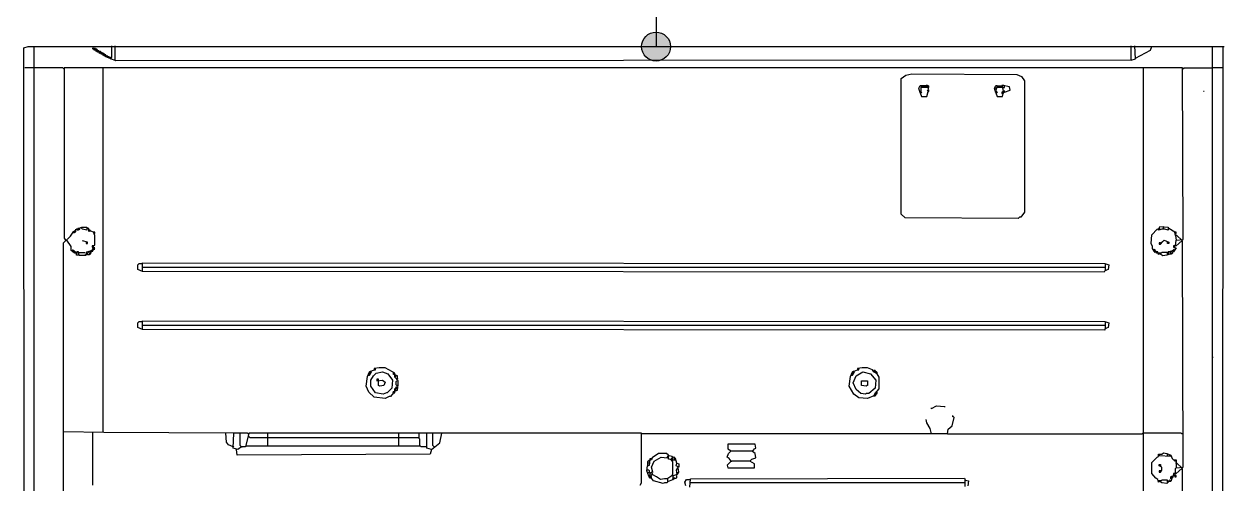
# Model space of a CAD drawing. Extents: x 3792242 to 5145247, y -1546315 to -1031918.
# Drawn here: x 4279211 to 4280454, y -1514759 to -1514283 of the extents above; entities that cross this region are included whole.
import ezdxf

# ---------------------------------------------------------------- set-up
doc = ezdxf.new("R2010")
doc.units = 0
doc.header["$MEASUREMENT"] = 0
doc.layers.add('TENKÁ', color=7, linetype='CONTINUOUS')
doc.layers.add('ZZ-chladenie', color=133, linetype='CONTINUOUS')

msp = doc.modelspace()

# ---------------------------------------------------------------- hatches: boundary and pattern name
at = {"layer": 'TENKÁ', "ltscale": 0.25}
h = msp.add_hatch(color=256, dxfattribs=at)
h.dxf.hatch_style = 1
h.paths.add_polyline_path([(4279880.833, -1514306.302, -1), (4279850.833, -1514306.302, -1)])
h = msp.add_hatch(color=256, dxfattribs=at)
h.dxf.hatch_style = 1
h.paths.add_polyline_path([(4279880.833, -1514306.302, -1), (4279850.833, -1514306.302, -1)])
h = msp.add_hatch(color=256, dxfattribs=at)
h.dxf.hatch_style = 1
h.paths.add_polyline_path([(4279850.833, -1514306.302, 1), (4279880.833, -1514306.302, 1)])

# ---------------------------------------------------------------- linework, layer by layer
msp.add_line((4279865.833, -1514042.243), (4279865.833, -1514306.302), dxfattribs=at)
msp.add_circle((4279865.833, -1514306.302), 15, dxfattribs=at)
msp.add_circle((4279865.833, -1514306.302), 15, dxfattribs=at)
msp.add_circle((4279865.833, -1514306.302), 15, dxfattribs=at)
at = {"layer": 'ZZ-chladenie', "color": 9}
for p, q in [((4279210.968, -1514307.714), (4279215.204, -1514306.302)), ((4279210.968, -1514328.19), (4279210.968, -1514307.714)), ((4279215.204, -1514306.302), (4279284.398, -1514306.302)), ((4279221.559, -1515613.77), (4279221.559, -1514306.302)), ((4279282.28, -1514309.126), (4279282.28, -1514307.714)), ((4279282.28, -1514307.714), (4279283.692, -1514308.421)), ((4279283.692, -1514308.421), (4279282.28, -1514309.126)), ((4279283.692, -1514309.833), (4279283.692, -1514308.421)), ((4279285.104, -1514308.421), (4279283.692, -1514308.421)), ((4279285.104, -1514309.833), (4279283.692, -1514309.833)), ((4279284.398, -1514306.302), (4280447.268, -1514306.302)), ((4279285.81, -1514311.245), (4279285.104, -1514308.421)), ((4279285.81, -1514310.539), (4279285.104, -1514309.833)), ((4279286.516, -1514309.126), (4279285.81, -1514309.126)), ((4279285.81, -1514309.126), (4279286.516, -1514309.833)), ((4279286.516, -1514309.833), (4279285.81, -1514310.539)), ((4279287.222, -1514310.539), (4279285.81, -1514311.245)), ((4279287.222, -1514309.833), (4279286.516, -1514309.126)), ((4279287.222, -1514310.539), (4279287.222, -1514309.833)), ((4279287.222, -1514311.951), (4279287.222, -1514310.539)), ((4279288.634, -1514310.539), (4279287.222, -1514310.539)), ((4279288.634, -1514311.951), (4279287.222, -1514311.951)), ((4279289.34, -1514313.363), (4279288.634, -1514310.539)), ((4279289.34, -1514312.657), (4279288.634, -1514311.951)), ((4279290.046, -1514311.245), (4279289.34, -1514311.245)), ((4279289.34, -1514311.245), (4279290.046, -1514311.951)), ((4279290.046, -1514311.951), (4279289.34, -1514312.657)), ((4279290.752, -1514312.657), (4279289.34, -1514313.363)), ((4279290.752, -1514311.951), (4279290.046, -1514311.245)), ((4279290.752, -1514312.657), (4279290.752, -1514311.951)), ((4279290.752, -1514314.069), (4279290.752, -1514312.657)), ((4279292.165, -1514312.657), (4279290.752, -1514312.657)), ((4279292.87, -1514315.481), (4279292.165, -1514312.657)), ((4279293.577, -1514313.363), (4279292.87, -1514313.363)), ((4279292.87, -1514313.363), (4279293.577, -1514314.069)), ((4279294.283, -1514314.069), (4279293.577, -1514313.363)), ((4279302.049, -1514317.6), (4279302.049, -1514305.597)), ((4279305.58, -1514320.424), (4279305.58, -1514305.597)), ((4280358.305, -1514320.424), (4280358.305, -1514305.597)), ((4280362.541, -1514319.012), (4280361.836, -1514305.597)), ((4280362.541, -1514318.305), (4280378.075, -1514309.833)), ((4280378.075, -1514309.833), (4280379.487, -1514306.302)), ((4280442.326, -1515613.77), (4280442.326, -1514306.302)), ((4280447.268, -1514306.302), (4280454.329, -1514306.302)), ((4280453.622, -1514307.009), (4280453.622, -1514306.302)), ((4280453.622, -1514326.778), (4280453.622, -1514307.009)), ((4279292.165, -1514314.069), (4279290.752, -1514314.069)), ((4279292.87, -1514314.775), (4279292.165, -1514314.069)), ((4279293.577, -1514314.069), (4279292.87, -1514314.775)), ((4279294.283, -1514314.775), (4279292.87, -1514315.481)), ((4279294.283, -1514314.775), (4279294.283, -1514314.069)), ((4279294.283, -1514316.187), (4279294.283, -1514314.775)), ((4279295.695, -1514314.775), (4279294.283, -1514314.775)), ((4279295.695, -1514316.187), (4279294.283, -1514316.187)), ((4279295.695, -1514316.893), (4279295.695, -1514314.775)), ((4279297.107, -1514316.187), (4279295.695, -1514315.481)), ((4279296.401, -1514316.893), (4279295.695, -1514316.187)), ((4279306.285, -1514321.13), (4279295.695, -1514316.893)), ((4279297.107, -1514316.187), (4279296.401, -1514316.893)), ((4279297.813, -1514316.187), (4279297.107, -1514316.187)), ((4279300.637, -1514317.6), (4279297.107, -1514316.187)), ((4279297.813, -1514316.893), (4279297.813, -1514316.187)), ((4279297.813, -1514316.893), (4279297.813, -1514317.6)), ((4279299.225, -1514317.6), (4279299.225, -1514316.893)), ((4279299.225, -1514317.6), (4279299.225, -1514318.305)), ((4279300.637, -1514317.6), (4279302.049, -1514317.6)), ((4279300.637, -1514319.012), (4279300.637, -1514317.6)), ((4279300.637, -1514319.012), (4279301.343, -1514319.012)), ((4280358.305, -1514320.424), (4279306.285, -1514321.13)), ((4280358.305, -1514320.424), (4280362.541, -1514319.012)), ((4279211.514, -1515613.77), (4279210.968, -1514328.19)), ((4279221.559, -1514328.19), (4279211.674, -1514328.19)), ((4279251.213, -1514328.19), (4279221.559, -1514328.19)), ((4279251.919, -1514328.896), (4279251.213, -1514328.19)), ((4279251.919, -1514328.896), (4279252.626, -1514328.896)), ((4280371.014, -1514328.19), (4279252.626, -1514328.19)), ((4279252.626, -1514328.19), (4279252.626, -1514504.703)), ((4279292.87, -1514705.222), (4279292.87, -1514328.19)), ((4280119.659, -1514339.487), (4280124.602, -1514335.957)), ((4280124.602, -1514335.957), (4280130.956, -1514334.545)), ((4280130.956, -1514334.545), (4280239.688, -1514335.251)), ((4280239.688, -1514335.251), (4280244.631, -1514337.369)), ((4280244.631, -1514337.369), (4280247.455, -1514341.605)), ((4280411.259, -1514328.19), (4280371.014, -1514328.19)), ((4280371.014, -1515613.77), (4280371.014, -1514328.19)), ((4280411.966, -1514506.116), (4280411.259, -1514328.19)), ((4280411.966, -1514328.896), (4280412.671, -1514328.19)), ((4280411.966, -1514328.896), (4280412.671, -1514328.896)), ((4280412.671, -1514328.896), (4280413.378, -1514328.19)), ((4280413.378, -1514328.19), (4280442.326, -1514328.19)), ((4280452.917, -1514328.19), (4280442.326, -1514328.19)), ((4280452.532, -1515613.77), (4280453.622, -1514326.778)), ((4280452.917, -1514328.19), (4280453.622, -1514327.484)), ((4280119.659, -1514479.992), (4280119.659, -1514339.487)), ((4280138.016, -1514349.372), (4280139.428, -1514346.548)), ((4280139.428, -1514354.314), (4280138.016, -1514349.372)), ((4280139.428, -1514346.548), (4280147.195, -1514346.548)), ((4280147.195, -1514347.96), (4280140.135, -1514347.96)), ((4280140.135, -1514347.96), (4280140.135, -1514352.902)), ((4280147.902, -1514348.665), (4280140.135, -1514348.665)), ((4280147.195, -1514346.548), (4280145.783, -1514346.548)), ((4280147.902, -1514347.253), (4280147.195, -1514346.548)), ((4280148.607, -1514350.784), (4280147.195, -1514347.96)), ((4280147.195, -1514351.49), (4280148.607, -1514350.784)), ((4280148.607, -1514347.253), (4280147.902, -1514346.548)), ((4280147.902, -1514346.548), (4280147.902, -1514347.253)), ((4280147.902, -1514348.665), (4280148.607, -1514348.665)), ((4280148.607, -1514348.665), (4280148.607, -1514347.253)), ((4280216.389, -1514349.372), (4280217.801, -1514346.548)), ((4280217.801, -1514354.314), (4280216.389, -1514349.372)), ((4280217.094, -1514349.372), (4280217.801, -1514348.665)), ((4280217.801, -1514346.548), (4280219.213, -1514346.548)), ((4280219.213, -1514347.253), (4280217.801, -1514351.49)), ((4280224.861, -1514347.253), (4280219.213, -1514347.253)), ((4280219.213, -1514348.665), (4280219.213, -1514347.96)), ((4280219.213, -1514347.96), (4280224.861, -1514347.96)), ((4280225.567, -1514348.665), (4280219.213, -1514348.665)), ((4280225.567, -1514346.548), (4280224.155, -1514346.548)), ((4280226.273, -1514354.314), (4280224.861, -1514347.253)), ((4280224.861, -1514347.96), (4280225.567, -1514348.665)), ((4280226.273, -1514346.548), (4280225.567, -1514346.548)), ((4280231.921, -1514347.96), (4280225.567, -1514346.548)), ((4280225.567, -1514348.665), (4280226.979, -1514348.665)), ((4280226.979, -1514347.253), (4280226.273, -1514346.548)), ((4280226.979, -1514348.665), (4280226.979, -1514347.253)), ((4280232.628, -1514351.49), (4280231.921, -1514347.96)), ((4280247.455, -1514341.605), (4280247.455, -1514477.873)), ((4280139.428, -1514352.902), (4280138.723, -1514352.902)), ((4280139.428, -1514354.314), (4280140.84, -1514357.844)), ((4280140.84, -1514354.314), (4280139.428, -1514354.314)), ((4280140.135, -1514352.902), (4280140.84, -1514352.902)), ((4280140.135, -1514352.902), (4280140.84, -1514354.314)), ((4280140.84, -1514357.844), (4280146.489, -1514357.844)), ((4280146.489, -1514357.844), (4280147.902, -1514352.902)), ((4280147.902, -1514352.902), (4280147.195, -1514351.49)), ((4280147.902, -1514352.902), (4280147.195, -1514352.902)), ((4280147.902, -1514352.902), (4280148.607, -1514352.902)), ((4280148.607, -1514352.902), (4280148.607, -1514351.49)), ((4280217.801, -1514352.902), (4280217.094, -1514352.902)), ((4280217.801, -1514351.49), (4280219.213, -1514354.314)), ((4280219.213, -1514354.314), (4280217.801, -1514354.314)), ((4280217.801, -1514354.314), (4280219.213, -1514357.844)), ((4280218.507, -1514352.902), (4280219.213, -1514352.902)), ((4280219.213, -1514357.844), (4280224.861, -1514357.844)), ((4280225.567, -1514355.02), (4280224.155, -1514353.608)), ((4280224.155, -1514353.608), (4280224.155, -1514355.02)), ((4280224.155, -1514355.02), (4280226.273, -1514354.314)), ((4280224.861, -1514353.608), (4280224.861, -1514352.902)), ((4280224.861, -1514352.902), (4280225.567, -1514352.902)), ((4280225.567, -1514352.902), (4280224.861, -1514353.608)), ((4280224.861, -1514357.844), (4280225.567, -1514355.02)), ((4280226.273, -1514351.49), (4280226.979, -1514353.608)), ((4280226.979, -1514353.608), (4280232.628, -1514351.49)), ((4280433.853, -1514352.902), (4280433.147, -1514352.902)), ((4280123.895, -1514483.522), (4280119.659, -1514479.992)), ((4280241.1, -1514484.228), (4280123.895, -1514483.522)), ((4280242.512, -1514482.816), (4280241.1, -1514484.228)), ((4280243.924, -1514482.816), (4280242.512, -1514482.816)), ((4280247.455, -1514477.873), (4280243.924, -1514482.816)), ((4279258.98, -1514502.585), (4279261.804, -1514498.349)), ((4279261.804, -1514498.349), (4279265.334, -1514495.525)), ((4279261.804, -1514498.349), (4279261.804, -1514497.643)), ((4279261.804, -1514497.643), (4279262.51, -1514497.643)), ((4279261.804, -1514499.055), (4279261.804, -1514498.349)), ((4279263.216, -1514499.055), (4279261.804, -1514499.055)), ((4279263.216, -1514496.937), (4279262.51, -1514497.643)), ((4279263.216, -1514498.349), (4279262.51, -1514497.643)), ((4279263.922, -1514497.643), (4279263.216, -1514496.937)), ((4279263.922, -1514497.643), (4279263.216, -1514498.349)), ((4279263.216, -1514498.349), (4279263.922, -1514498.349)), ((4279263.216, -1514498.349), (4279263.216, -1514499.055)), ((4279264.629, -1514496.937), (4279263.922, -1514497.643)), ((4279263.922, -1514498.349), (4279264.629, -1514497.643)), ((4279264.629, -1514496.231), (4279264.629, -1514495.525)), ((4279264.629, -1514497.643), (4279264.629, -1514496.937)), ((4279265.334, -1514495.525), (4279270.983, -1514493.407)), ((4279266.041, -1514495.525), (4279266.041, -1514494.819)), ((4279266.041, -1514496.231), (4279266.041, -1514495.525)), ((4279267.453, -1514496.231), (4279266.041, -1514496.231)), ((4279267.453, -1514494.819), (4279267.453, -1514494.113)), ((4279267.453, -1514494.819), (4279267.453, -1514495.525)), ((4279267.453, -1514495.525), (4279268.865, -1514495.525)), ((4279267.453, -1514495.525), (4279267.453, -1514496.231)), ((4279268.865, -1514495.525), (4279268.865, -1514494.113)), ((4279270.277, -1514494.113), (4279270.277, -1514493.407)), ((4279271.689, -1514495.525), (4279270.277, -1514494.113)), ((4279270.983, -1514493.407), (4279275.925, -1514493.407)), ((4279275.925, -1514496.231), (4279271.689, -1514495.525)), ((4279275.925, -1514493.407), (4279275.925, -1514496.231)), ((4279276.632, -1514494.819), (4279275.925, -1514495.525)), ((4279278.044, -1514494.819), (4279276.632, -1514494.819)), ((4279278.044, -1514497.643), (4279278.044, -1514494.819)), ((4279279.456, -1514496.231), (4279278.044, -1514496.231)), ((4279279.456, -1514496.937), (4279278.044, -1514497.643)), ((4279279.456, -1514496.937), (4279279.456, -1514496.231)), ((4279279.456, -1514496.937), (4279279.456, -1514497.643)), ((4279282.986, -1514498.349), (4279279.456, -1514496.937)), ((4279284.398, -1514498.349), (4279282.986, -1514498.349)), ((4279284.398, -1514501.879), (4279282.986, -1514498.349)), ((4279283.692, -1514499.761), (4279282.986, -1514499.761)), ((4279283.692, -1514499.761), (4279284.398, -1514499.761)), ((4279284.398, -1514499.761), (4279284.398, -1514498.349)), ((4280379.487, -1514501.173), (4280385.135, -1514495.525)), ((4280385.135, -1514495.525), (4280387.254, -1514494.819)), ((4280386.547, -1514495.525), (4280386.547, -1514494.819)), ((4280386.547, -1514494.819), (4280387.254, -1514494.819)), ((4280390.078, -1514495.525), (4280386.547, -1514496.231)), ((4280386.547, -1514496.231), (4280386.547, -1514495.525)), ((4280387.254, -1514494.819), (4280387.959, -1514492.7)), ((4280387.959, -1514494.819), (4280387.254, -1514494.819)), ((4280387.959, -1514492.7), (4280396.432, -1514493.407)), ((4280387.959, -1514496.231), (4280387.959, -1514494.819)), ((4280392.902, -1514495.525), (4280390.078, -1514495.525)), ((4280391.49, -1514494.819), (4280390.784, -1514495.525)), ((4280391.49, -1514493.407), (4280392.196, -1514492.7)), ((4280391.49, -1514494.819), (4280391.49, -1514493.407)), ((4280396.432, -1514496.231), (4280392.902, -1514495.525)), ((4280396.432, -1514493.407), (4280396.432, -1514496.231)), ((4280397.138, -1514494.819), (4280396.432, -1514495.525)), ((4280403.492, -1514498.349), (4280397.138, -1514494.819)), ((4280404.904, -1514498.349), (4280403.492, -1514498.349)), ((4280404.199, -1514501.879), (4280403.492, -1514498.349)), ((4280404.199, -1514499.761), (4280403.492, -1514499.761)), ((4280404.199, -1514499.761), (4280404.904, -1514499.761)), ((4280404.904, -1514499.761), (4280404.904, -1514498.349)), ((4279251.394, -1515613.77), (4279251.919, -1514509.646)), ((4279251.919, -1514509.646), (4279258.98, -1514502.585)), ((4279252.626, -1514504.703), (4279254.038, -1514506.822)), ((4279255.45, -1514506.822), (4279255.45, -1514506.116)), ((4279259.686, -1514513.176), (4279255.45, -1514506.822)), ((4279276.632, -1514508.94), (4279271.689, -1514507.528)), ((4279275.22, -1514508.94), (4279275.22, -1514510.352)), ((4279275.22, -1514510.352), (4279276.632, -1514510.352)), ((4279276.632, -1514510.352), (4279276.632, -1514508.94)), ((4279282.986, -1514512.47), (4279281.574, -1514512.47)), ((4279281.574, -1514512.47), (4279281.574, -1514513.882)), ((4279282.986, -1514512.47), (4279284.398, -1514511.764)), ((4279282.986, -1514515.294), (4279282.986, -1514512.47)), ((4279284.398, -1514511.764), (4279284.398, -1514501.879)), ((4280378.781, -1514510.352), (4280379.487, -1514501.173)), ((4280380.193, -1514513.176), (4280378.781, -1514510.352)), ((4280388.666, -1514509.646), (4280387.254, -1514509.646)), ((4280387.254, -1514509.646), (4280387.254, -1514511.058)), ((4280387.254, -1514511.058), (4280388.666, -1514511.058)), ((4280388.666, -1514511.058), (4280390.784, -1514508.234)), ((4280388.666, -1514509.646), (4280389.372, -1514509.646)), ((4280390.784, -1514508.234), (4280392.196, -1514506.822)), ((4280392.196, -1514506.822), (4280397.138, -1514508.94)), ((4280395.726, -1514510.352), (4280395.726, -1514508.94)), ((4280397.138, -1514510.352), (4280395.726, -1514510.352)), ((4280397.138, -1514508.94), (4280397.138, -1514510.352)), ((4280404.904, -1514512.47), (4280402.08, -1514512.47)), ((4280402.08, -1514512.47), (4280402.08, -1514513.882)), ((4280403.492, -1514513.882), (4280403.492, -1514512.47)), ((4280405.611, -1514501.879), (4280404.199, -1514501.879)), ((4280404.199, -1514501.879), (4280404.904, -1514506.822)), ((4280404.199, -1514512.47), (4280404.904, -1514506.822)), ((4280404.904, -1514506.822), (4280411.966, -1514506.116)), ((4280410.553, -1514507.528), (4280404.904, -1514512.47)), ((4280410.553, -1514506.822), (4280405.611, -1514501.879)), ((4280410.553, -1514507.528), (4280410.553, -1514508.234)), ((4280411.259, -1514507.528), (4280410.553, -1514507.528)), ((4280411.966, -1514741.937), (4280411.259, -1514507.528)), ((4279259.686, -1514517.412), (4279259.686, -1514513.176)), ((4279263.216, -1514520.236), (4279259.686, -1514517.412)), ((4279260.392, -1514518.119), (4279260.392, -1514517.412)), ((4279261.098, -1514518.119), (4279260.392, -1514518.119)), ((4279261.804, -1514517.412), (4279261.098, -1514516.707)), ((4279264.629, -1514519.531), (4279261.098, -1514516.707)), ((4279261.804, -1514518.824), (4279261.098, -1514518.119)), ((4279262.51, -1514518.119), (4279261.804, -1514517.412)), ((4279262.51, -1514518.119), (4279261.804, -1514518.824)), ((4279263.216, -1514518.119), (4279262.51, -1514518.119)), ((4279263.216, -1514518.824), (4279263.216, -1514518.119)), ((4279263.216, -1514518.824), (4279263.216, -1514519.531)), ((4279266.041, -1514518.824), (4279263.216, -1514520.236)), ((4279265.334, -1514520.943), (4279264.629, -1514520.236)), ((4279264.629, -1514520.236), (4279264.629, -1514520.943)), ((4279264.629, -1514520.943), (4279265.334, -1514520.943)), ((4279265.334, -1514520.943), (4279266.041, -1514520.236)), ((4279265.334, -1514522.355), (4279265.334, -1514520.943)), ((4279268.158, -1514522.355), (4279265.334, -1514522.355)), ((4279267.453, -1514518.824), (4279266.041, -1514518.824)), ((4279266.041, -1514520.236), (4279266.041, -1514519.531)), ((4279268.158, -1514522.355), (4279267.453, -1514518.824)), ((4279268.158, -1514519.531), (4279274.513, -1514519.531)), ((4279268.158, -1514522.355), (4279275.22, -1514522.355)), ((4279275.22, -1514521.648), (4279274.513, -1514522.355)), ((4279275.22, -1514522.355), (4279275.925, -1514518.824)), ((4279276.632, -1514521.648), (4279275.22, -1514521.648)), ((4279275.925, -1514518.824), (4279280.868, -1514517.412)), ((4279276.632, -1514520.236), (4279275.925, -1514519.531)), ((4279275.925, -1514519.531), (4279275.925, -1514520.236)), ((4279276.632, -1514521.648), (4279276.632, -1514520.236)), ((4279276.632, -1514521.648), (4279278.749, -1514521.648)), ((4279278.044, -1514518.824), (4279278.044, -1514518.119)), ((4279278.044, -1514519.531), (4279278.044, -1514518.824)), ((4279278.749, -1514520.236), (4279278.044, -1514519.531)), ((4279278.749, -1514520.943), (4279278.749, -1514520.236)), ((4279278.749, -1514521.648), (4279279.456, -1514520.943)), ((4279279.456, -1514518.824), (4279279.456, -1514518.119)), ((4279280.161, -1514519.531), (4279279.456, -1514518.824)), ((4279279.456, -1514520.943), (4279280.161, -1514520.943)), ((4279280.161, -1514519.531), (4279284.398, -1514514.588)), ((4279280.161, -1514518.119), (4279280.161, -1514517.412)), ((4279280.161, -1514517.412), (4279280.868, -1514517.412)), ((4279280.161, -1514519.531), (4279280.868, -1514518.824)), ((4279280.161, -1514520.943), (4279280.161, -1514519.531)), ((4279280.868, -1514517.412), (4279282.986, -1514515.294)), ((4279281.574, -1514516.707), (4279280.868, -1514517.412)), ((4279280.868, -1514518.824), (4279281.574, -1514518.119)), ((4279281.574, -1514513.882), (4279282.986, -1514513.882)), ((4279282.28, -1514517.412), (4279281.574, -1514516.707)), ((4279281.574, -1514518.119), (4279282.28, -1514518.119)), ((4279282.28, -1514515.294), (4279282.986, -1514514.588)), ((4279282.28, -1514516), (4279282.28, -1514515.294)), ((4279282.28, -1514517.412), (4279282.986, -1514516.707)), ((4279282.28, -1514518.119), (4279282.28, -1514517.412)), ((4279284.398, -1514514.588), (4279282.986, -1514514.588)), ((4279282.986, -1514516.707), (4279283.692, -1514516)), ((4279283.692, -1514516), (4279284.398, -1514516)), ((4280380.193, -1514515.294), (4280380.193, -1514513.176)), ((4280383.017, -1514519.531), (4280380.193, -1514515.294)), ((4280384.429, -1514518.824), (4280381.605, -1514516)), ((4280381.605, -1514516), (4280381.605, -1514517.412)), ((4280381.605, -1514518.119), (4280381.605, -1514517.412)), ((4280382.311, -1514518.119), (4280381.605, -1514518.119)), ((4280383.017, -1514516.707), (4280382.311, -1514516.707)), ((4280383.017, -1514518.824), (4280382.311, -1514518.119)), ((4280383.017, -1514517.412), (4280383.017, -1514516.707)), ((4280383.723, -1514518.119), (4280383.017, -1514518.824)), ((4280384.429, -1514518.824), (4280383.017, -1514519.531)), ((4280384.429, -1514518.824), (4280383.723, -1514518.119)), ((4280384.429, -1514520.236), (4280384.429, -1514518.824)), ((4280385.841, -1514518.824), (4280384.429, -1514518.824)), ((4280386.547, -1514520.236), (4280384.429, -1514520.236)), ((4280386.547, -1514521.648), (4280385.841, -1514518.824)), ((4280389.372, -1514520.236), (4280386.547, -1514520.236)), ((4280387.959, -1514520.943), (4280386.547, -1514521.648)), ((4280390.784, -1514523.061), (4280387.959, -1514520.943)), ((4280390.078, -1514519.531), (4280389.372, -1514520.236)), ((4280396.432, -1514519.531), (4280390.078, -1514519.531)), ((4280395.02, -1514522.355), (4280390.784, -1514523.061)), ((4280399.256, -1514520.943), (4280395.02, -1514522.355)), ((4280395.726, -1514521.648), (4280395.726, -1514520.236)), ((4280395.726, -1514520.236), (4280396.432, -1514520.236)), ((4280395.726, -1514521.648), (4280395.726, -1514522.355)), ((4280398.55, -1514518.824), (4280396.432, -1514518.824)), ((4280397.138, -1514520.236), (4280396.432, -1514519.531)), ((4280397.138, -1514521.648), (4280397.138, -1514520.236)), ((4280398.55, -1514518.119), (4280401.375, -1514517.412)), ((4280399.256, -1514520.943), (4280398.55, -1514518.119)), ((4280399.256, -1514520.943), (4280399.256, -1514521.648)), ((4280400.668, -1514520.943), (4280399.256, -1514520.943)), ((4280399.962, -1514518.824), (4280399.962, -1514518.119)), ((4280400.668, -1514519.531), (4280399.962, -1514518.824)), ((4280400.668, -1514518.119), (4280400.668, -1514517.412)), ((4280400.668, -1514517.412), (4280401.375, -1514517.412)), ((4280401.375, -1514518.824), (4280400.668, -1514520.943)), ((4280400.668, -1514519.531), (4280401.375, -1514519.531)), ((4280401.375, -1514517.412), (4280402.787, -1514516)), ((4280402.08, -1514516.707), (4280401.375, -1514517.412)), ((4280401.375, -1514518.824), (4280402.08, -1514518.119)), ((4280401.375, -1514519.531), (4280401.375, -1514518.824)), ((4280402.08, -1514518.824), (4280401.375, -1514518.824)), ((4280402.08, -1514513.882), (4280404.904, -1514514.588)), ((4280404.904, -1514514.588), (4280402.08, -1514518.824)), ((4280402.787, -1514517.412), (4280402.08, -1514516.707)), ((4280402.08, -1514518.119), (4280402.787, -1514517.412)), ((4280402.787, -1514517.412), (4280403.492, -1514517.412)), ((4280404.199, -1514516), (4280403.492, -1514515.294)), ((4280403.492, -1514516.707), (4280404.199, -1514516)), ((4280403.492, -1514517.412), (4280403.492, -1514516.707)), ((4279328.879, -1514532.239), (4279330.291, -1514530.827)), ((4279328.879, -1514537.182), (4279328.879, -1514532.239)), ((4279333.822, -1514539.3), (4279328.879, -1514537.182)), ((4279330.291, -1514530.827), (4279333.822, -1514530.827)), ((4279333.822, -1514538.594), (4279333.822, -1514530.122)), ((4279333.822, -1514530.122), (4280330.769, -1514530.827)), ((4280331.476, -1514535.064), (4279333.822, -1514535.064)), ((4280330.769, -1514530.827), (4280335.005, -1514532.239)), ((4280334.3, -1514537.182), (4280330.769, -1514538.594)), ((4280331.476, -1514537.888), (4280331.476, -1514531.534)), ((4280335.005, -1514532.239), (4280334.3, -1514537.182)), ((4280330.063, -1514540.006), (4279333.822, -1514539.3)), ((4280330.769, -1514538.594), (4280330.063, -1514540.006)), ((4280331.476, -1514537.888), (4280331.476, -1514538.594)), ((4279328.879, -1514592.254), (4279330.291, -1514590.842)), ((4279328.879, -1514597.197), (4279328.879, -1514592.254)), ((4279333.822, -1514599.315), (4279328.879, -1514597.197)), ((4279330.291, -1514590.842), (4279333.822, -1514590.842)), ((4279333.822, -1514598.609), (4279333.822, -1514590.136)), ((4279333.822, -1514590.136), (4280330.769, -1514590.842)), ((4280331.476, -1514595.078), (4279333.822, -1514595.078)), ((4280330.769, -1514600.021), (4279333.822, -1514599.315)), ((4280330.769, -1514590.842), (4280335.005, -1514592.254)), ((4280334.3, -1514597.197), (4280330.769, -1514598.609)), ((4280330.769, -1514598.609), (4280330.769, -1514600.021)), ((4280331.476, -1514597.902), (4280331.476, -1514591.548)), ((4280331.476, -1514597.902), (4280331.476, -1514598.609)), ((4280335.005, -1514592.254), (4280334.3, -1514597.197)), ((4280442.326, -1514628.263), (4280443.031, -1514627.557)), ((4279565.407, -1514657.917), (4279566.819, -1514648.032)), ((4279566.819, -1514648.032), (4279568.937, -1514643.09)), ((4279567.525, -1514646.62), (4279568.937, -1514646.62)), ((4279568.937, -1514645.208), (4279568.232, -1514645.208)), ((4279568.937, -1514643.09), (4279573.88, -1514640.972)), ((4279568.937, -1514643.796), (4279569.644, -1514643.09)), ((4279569.644, -1514644.502), (4279568.937, -1514643.796)), ((4279568.937, -1514646.62), (4279570.349, -1514644.502)), ((4279568.937, -1514645.208), (4279569.644, -1514645.208)), ((4279569.644, -1514643.09), (4279569.644, -1514642.384)), ((4279569.644, -1514642.384), (4279570.349, -1514642.384)), ((4279569.644, -1514644.502), (4279570.349, -1514643.796)), ((4279569.644, -1514645.208), (4279569.644, -1514644.502)), ((4279570.349, -1514643.796), (4279571.056, -1514643.09)), ((4279570.349, -1514644.502), (4279571.056, -1514643.09)), ((4279570.349, -1514651.563), (4279573.173, -1514647.326)), ((4279573.173, -1514647.326), (4279575.998, -1514644.502)), ((4279578.822, -1514638.854), (4279573.88, -1514639.56)), ((4279573.88, -1514639.56), (4279573.88, -1514640.972)), ((4279573.88, -1514640.972), (4279575.292, -1514640.972)), ((4279575.292, -1514640.972), (4279575.292, -1514639.56)), ((4279575.998, -1514644.502), (4279582.352, -1514643.09)), ((4279585.177, -1514638.854), (4279578.822, -1514638.854)), ((4279582.352, -1514643.09), (4279588.001, -1514645.208)), ((4279592.943, -1514643.09), (4279585.177, -1514638.854)), ((4279588.001, -1514645.208), (4279592.943, -1514651.563)), ((4279595.062, -1514644.502), (4279592.943, -1514643.09)), ((4279593.649, -1514644.502), (4279593.649, -1514643.796)), ((4279593.649, -1514645.914), (4279593.649, -1514644.502)), ((4279594.355, -1514645.914), (4279593.649, -1514645.914)), ((4279595.062, -1514646.62), (4279594.355, -1514645.914)), ((4279595.062, -1514648.739), (4279595.062, -1514644.502)), ((4279596.474, -1514646.62), (4279595.062, -1514646.62)), ((4279595.767, -1514648.032), (4279595.062, -1514648.032)), ((4279598.592, -1514652.268), (4279595.062, -1514648.739)), ((4279596.474, -1514647.326), (4279595.767, -1514648.032)), ((4279596.474, -1514647.326), (4279596.474, -1514646.62)), ((4279597.886, -1514647.326), (4279596.474, -1514647.326)), ((4279597.886, -1514649.444), (4279597.886, -1514647.326)), ((4280065.999, -1514657.917), (4280067.412, -1514648.032)), ((4280067.412, -1514648.032), (4280069.529, -1514643.09)), ((4280068.117, -1514646.62), (4280069.529, -1514646.62)), ((4280069.529, -1514645.208), (4280068.824, -1514645.208)), ((4280069.529, -1514643.09), (4280074.472, -1514640.972)), ((4280069.529, -1514643.796), (4280070.236, -1514643.09)), ((4280070.236, -1514644.502), (4280069.529, -1514643.796)), ((4280069.529, -1514646.62), (4280070.941, -1514644.502)), ((4280069.529, -1514645.208), (4280070.236, -1514645.208)), ((4280070.236, -1514643.09), (4280070.236, -1514642.384)), ((4280070.236, -1514642.384), (4280070.941, -1514642.384)), ((4280070.236, -1514644.502), (4280070.941, -1514643.796)), ((4280070.236, -1514645.208), (4280070.236, -1514644.502)), ((4280070.236, -1514654.387), (4280073.06, -1514647.326)), ((4280070.941, -1514643.796), (4280071.648, -1514643.09)), ((4280070.941, -1514644.502), (4280071.648, -1514643.09)), ((4280073.06, -1514647.326), (4280080.12, -1514643.09)), ((4280079.414, -1514638.854), (4280074.472, -1514639.56)), ((4280074.472, -1514639.56), (4280074.472, -1514640.972)), ((4280074.472, -1514640.972), (4280075.884, -1514640.972)), ((4280075.884, -1514640.972), (4280075.884, -1514639.56)), ((4280085.062, -1514638.854), (4280079.414, -1514638.854)), ((4280080.12, -1514643.09), (4280087.887, -1514645.208)), ((4280090.005, -1514640.972), (4280085.062, -1514638.854)), ((4280087.887, -1514645.208), (4280093.535, -1514651.563)), ((4280091.417, -1514643.09), (4280090.005, -1514640.972)), ((4280092.829, -1514641.678), (4280091.417, -1514641.678)), ((4280094.947, -1514645.208), (4280091.417, -1514643.09)), ((4280092.123, -1514643.796), (4280092.123, -1514643.09)), ((4280092.829, -1514643.796), (4280092.123, -1514643.796)), ((4280092.829, -1514642.384), (4280092.829, -1514641.678)), ((4280093.535, -1514642.384), (4280092.829, -1514642.384)), ((4280093.535, -1514643.09), (4280092.829, -1514642.384)), ((4280093.535, -1514644.502), (4280092.829, -1514643.796)), ((4280093.535, -1514643.09), (4280093.535, -1514642.384)), ((4280094.241, -1514643.796), (4280093.535, -1514643.09)), ((4280094.241, -1514643.09), (4280093.535, -1514643.09)), ((4280094.241, -1514643.796), (4280093.535, -1514644.502)), ((4280093.535, -1514644.502), (4280094.241, -1514643.796)), ((4280094.947, -1514643.796), (4280094.241, -1514643.09)), ((4280094.947, -1514645.208), (4280094.947, -1514643.796)), ((4280097.065, -1514648.739), (4280094.947, -1514645.208)), ((4280097.065, -1514660.742), (4280097.065, -1514648.739)), ((4279568.232, -1514664.271), (4279565.407, -1514657.917)), ((4279570.349, -1514657.917), (4279570.349, -1514651.563)), ((4279575.292, -1514664.978), (4279570.349, -1514657.917)), ((4279578.116, -1514650.856), (4279576.704, -1514650.856)), ((4279576.704, -1514650.856), (4279576.704, -1514652.268)), ((4279576.704, -1514652.268), (4279582.352, -1514651.563)), ((4279578.116, -1514652.268), (4279578.116, -1514650.856)), ((4279578.116, -1514657.211), (4279578.116, -1514652.268)), ((4279579.528, -1514657.917), (4279578.116, -1514657.211)), ((4279583.764, -1514657.211), (4279579.528, -1514657.917)), ((4279582.352, -1514651.563), (4279585.177, -1514653.68)), ((4279585.177, -1514653.68), (4279583.764, -1514657.211)), ((4279592.237, -1514660.035), (4279587.295, -1514664.978)), ((4279592.943, -1514651.563), (4279592.237, -1514660.035)), ((4279595.062, -1514660.742), (4279595.767, -1514660.035)), ((4279595.062, -1514663.566), (4279595.062, -1514660.742)), ((4279595.767, -1514661.447), (4279595.062, -1514661.447)), ((4279595.767, -1514660.035), (4279597.18, -1514660.035)), ((4279596.474, -1514662.154), (4279595.767, -1514661.447)), ((4279596.474, -1514652.975), (4279597.18, -1514652.268)), ((4279596.474, -1514656.505), (4279596.474, -1514652.975)), ((4279597.18, -1514657.211), (4279596.474, -1514656.505)), ((4279596.474, -1514659.329), (4279596.474, -1514658.623)), ((4279596.474, -1514658.623), (4279597.886, -1514658.623)), ((4279597.18, -1514660.035), (4279596.474, -1514659.329)), ((4279597.886, -1514649.444), (4279597.18, -1514649.444)), ((4279597.18, -1514649.444), (4279597.886, -1514650.151)), ((4279597.886, -1514650.856), (4279597.18, -1514650.856)), ((4279597.886, -1514657.211), (4279597.18, -1514657.211)), ((4279597.886, -1514650.151), (4279597.886, -1514650.856)), ((4279597.886, -1514662.154), (4279598.592, -1514656.505)), ((4279597.886, -1514657.211), (4279598.592, -1514657.211)), ((4279598.592, -1514656.505), (4279598.592, -1514652.268)), ((4280070.941, -1514666.39), (4280065.999, -1514657.917)), ((4280073.06, -1514661.447), (4280070.236, -1514654.387)), ((4280078.002, -1514665.684), (4280073.06, -1514661.447)), ((4280078.708, -1514657.211), (4280078.708, -1514652.268)), ((4280078.708, -1514652.268), (4280085.062, -1514652.268)), ((4280083.65, -1514657.917), (4280078.708, -1514657.211)), ((4280084.357, -1514657.211), (4280083.65, -1514657.917)), ((4280085.062, -1514657.211), (4280084.357, -1514657.211)), ((4280085.062, -1514652.268), (4280085.062, -1514657.211)), ((4280092.829, -1514660.035), (4280086.475, -1514665.684)), ((4280093.535, -1514651.563), (4280092.829, -1514660.035)), ((4280092.829, -1514665.684), (4280097.065, -1514660.742)), ((4279573.88, -1514669.214), (4279568.232, -1514664.271)), ((4279585.177, -1514670.626), (4279573.88, -1514669.214)), ((4279583.059, -1514666.39), (4279575.292, -1514664.978)), ((4279586.589, -1514664.978), (4279583.059, -1514666.39)), ((4279589.413, -1514668.508), (4279585.177, -1514670.626)), ((4279587.295, -1514664.978), (4279586.589, -1514664.978)), ((4279590.825, -1514668.508), (4279589.413, -1514668.508)), ((4279593.649, -1514664.978), (4279590.825, -1514668.508)), ((4279593.649, -1514664.978), (4279592.943, -1514665.684)), ((4279593.649, -1514663.566), (4279597.886, -1514662.154)), ((4279593.649, -1514664.978), (4279593.649, -1514663.566)), ((4279593.649, -1514664.978), (4279595.062, -1514664.978)), ((4279595.062, -1514664.978), (4279595.062, -1514663.566)), ((4280075.884, -1514669.92), (4280070.941, -1514666.39)), ((4280085.062, -1514670.626), (4280075.884, -1514669.92)), ((4280082.944, -1514666.39), (4280078.002, -1514665.684)), ((4280083.65, -1514665.684), (4280082.944, -1514666.39)), ((4280086.475, -1514665.684), (4280083.65, -1514665.684)), ((4280091.417, -1514667.802), (4280085.062, -1514670.626)), ((4280091.417, -1514667.802), (4280092.829, -1514665.684)), ((4280091.417, -1514667.802), (4280092.829, -1514667.802)), ((4280092.123, -1514666.39), (4280092.829, -1514665.684)), ((4280092.829, -1514667.096), (4280092.123, -1514666.39)), ((4280092.829, -1514667.096), (4280092.123, -1514666.39)), ((4280092.829, -1514665.684), (4280092.829, -1514664.978)), ((4280092.829, -1514664.978), (4280093.535, -1514664.978)), ((4280093.535, -1514666.39), (4280092.829, -1514667.096)), ((4280092.829, -1514667.802), (4280093.535, -1514667.096)), ((4280093.535, -1514666.39), (4280094.241, -1514665.684)), ((4280093.535, -1514666.39), (4280094.241, -1514666.39)), ((4280093.535, -1514667.096), (4280093.535, -1514666.39)), ((4280094.241, -1514666.39), (4280094.241, -1514665.684)), ((4280094.241, -1514665.684), (4280094.947, -1514665.684)), ((4280094.947, -1514665.684), (4280094.947, -1514664.271)), ((4280151.431, -1514681.217), (4280150.726, -1514681.217)), ((4280151.431, -1514681.217), (4280156.374, -1514678.393)), ((4280156.374, -1514678.393), (4280164.847, -1514679.099)), ((4280164.847, -1514679.099), (4280165.553, -1514679.805)), ((4280146.489, -1514696.044), (4280145.783, -1514692.514)), ((4280150.019, -1514701.693), (4280146.489, -1514696.044)), ((4280168.377, -1514702.398), (4280172.613, -1514698.868)), ((4280172.613, -1514698.868), (4280174.731, -1514690.395)), ((4280173.319, -1514689.69), (4280173.319, -1514688.277)), ((4280174.025, -1514689.69), (4280173.319, -1514689.69)), ((4280174.731, -1514690.395), (4280174.025, -1514689.69)), ((4279293.577, -1514705.929), (4279251.919, -1514705.222)), ((4279282.28, -1514760.295), (4279282.28, -1514705.929)), ((4279428.433, -1514706.635), (4279293.577, -1514705.929)), ((4279420.666, -1514715.813), (4279419.96, -1514706.635)), ((4279427.727, -1514722.168), (4279428.433, -1514706.635)), ((4279434.787, -1514706.635), (4279428.433, -1514706.635)), ((4279442.554, -1514706.635), (4279434.787, -1514706.635)), ((4279434.787, -1514719.344), (4279434.787, -1514706.635)), ((4279443.966, -1514706.635), (4279440.436, -1514720.756)), ((4279443.26, -1514707.341), (4279442.554, -1514706.635)), ((4279443.26, -1514707.341), (4279443.966, -1514707.341)), ((4279443.966, -1514710.165), (4279443.26, -1514710.165)), ((4279850.653, -1514706.635), (4279443.966, -1514706.635)), ((4279444.672, -1514710.871), (4279443.966, -1514710.165)), ((4279445.378, -1514711.577), (4279444.672, -1514710.871)), ((4279463.735, -1514720.05), (4279463.735, -1514706.635)), ((4279599.298, -1514720.05), (4279599.298, -1514706.635)), ((4279620.479, -1514712.283), (4279620.479, -1514706.635)), ((4279628.246, -1514722.168), (4279628.246, -1514706.635)), ((4279634.601, -1514719.344), (4279634.601, -1514706.635)), ((4279641.661, -1514716.52), (4279643.779, -1514706.635)), ((4279850.653, -1514758.177), (4279850.653, -1514706.635)), ((4280167.671, -1514707.341), (4279850.653, -1514707.341)), ((4280151.431, -1514707.341), (4280150.019, -1514701.693)), ((4280167.671, -1514707.341), (4280168.377, -1514702.398)), ((4280167.671, -1514707.341), (4280369.602, -1514707.341)), ((4280369.602, -1514707.341), (4280370.308, -1514706.635)), ((4280370.308, -1514706.635), (4280371.014, -1514706.635)), ((4280409.847, -1514706.635), (4280371.014, -1514706.635)), ((4280410.553, -1514707.341), (4280409.847, -1514706.635)), ((4280411.966, -1514707.341), (4280410.553, -1514707.341)), ((4279422.784, -1514718.638), (4279420.666, -1514715.813)), ((4279427.727, -1514720.756), (4279422.784, -1514718.638)), ((4279427.727, -1514720.756), (4279428.433, -1514720.05)), ((4279432.669, -1514723.58), (4279427.727, -1514722.168)), ((4279431.963, -1514729.229), (4279431.257, -1514723.58)), ((4279436.2, -1514720.756), (4279432.669, -1514723.58)), ((4279435.493, -1514720.05), (4279434.787, -1514719.344)), ((4279436.2, -1514720.756), (4279435.493, -1514720.05)), ((4279436.2, -1514720.756), (4279436.2, -1514721.462)), ((4279440.436, -1514720.756), (4279436.2, -1514720.756)), ((4279621.891, -1514720.05), (4279441.141, -1514720.05)), ((4279463.735, -1514711.577), (4279445.378, -1514711.577)), ((4279599.298, -1514711.577), (4279463.735, -1514711.577)), ((4279620.479, -1514711.577), (4279599.298, -1514711.577)), ((4279621.186, -1514712.989), (4279620.479, -1514712.283)), ((4279621.186, -1514720.05), (4279621.186, -1514712.989)), ((4279622.598, -1514720.756), (4279621.891, -1514720.05)), ((4279627.54, -1514720.756), (4279622.598, -1514720.756)), ((4279627.54, -1514720.756), (4279628.246, -1514720.05)), ((4279633.189, -1514723.58), (4279628.246, -1514722.168)), ((4279633.189, -1514723.58), (4279631.776, -1514728.522)), ((4279633.189, -1514723.58), (4279641.661, -1514716.52)), ((4279635.306, -1514720.05), (4279634.601, -1514719.344)), ((4279636.013, -1514720.756), (4279635.306, -1514720.05)), ((4279636.013, -1514720.756), (4279636.013, -1514721.462)), ((4279968.564, -1514717.932), (4279940.321, -1514717.932)), ((4279940.321, -1514717.932), (4279940.321, -1514722.874)), ((4279940.321, -1514722.874), (4279943.852, -1514724.992)), ((4279965.74, -1514725.698), (4279967.857, -1514722.874)), ((4279967.857, -1514722.874), (4279969.269, -1514722.168)), ((4279969.269, -1514722.168), (4279968.564, -1514717.932)), ((4279631.776, -1514728.522), (4279431.963, -1514729.229)), ((4279859.831, -1514734.171), (4279857.007, -1514736.289)), ((4279857.007, -1514736.289), (4279857.007, -1514740.525)), ((4279859.126, -1514739.819), (4279859.831, -1514734.171)), ((4279859.831, -1514734.171), (4279859.831, -1514732.759)), ((4279859.831, -1514732.759), (4279861.244, -1514732.759)), ((4279861.244, -1514734.171), (4279859.831, -1514734.171)), ((4279861.95, -1514732.053), (4279861.244, -1514734.171)), ((4279861.244, -1514741.937), (4279864.068, -1514735.583)), ((4279868.304, -1514727.816), (4279861.95, -1514732.053)), ((4279864.068, -1514735.583), (4279871.128, -1514731.347)), ((4279876.776, -1514727.816), (4279868.304, -1514727.816)), ((4279871.128, -1514731.347), (4279877.483, -1514732.053)), ((4279878.895, -1514729.229), (4279876.776, -1514727.816)), ((4279877.483, -1514731.347), (4279878.189, -1514730.641)), ((4279877.483, -1514732.053), (4279877.483, -1514731.347)), ((4279878.189, -1514730.641), (4279878.189, -1514729.934)), ((4279878.189, -1514729.934), (4279879.601, -1514729.934)), ((4279878.895, -1514733.465), (4279878.895, -1514729.229)), ((4279878.895, -1514732.759), (4279879.601, -1514733.465)), ((4279881.719, -1514734.171), (4279878.895, -1514733.465)), ((4279882.425, -1514730.641), (4279879.601, -1514729.934)), ((4279881.719, -1514732.759), (4279881.013, -1514733.465)), ((4279881.013, -1514733.465), (4279881.013, -1514734.171)), ((4279883.131, -1514732.759), (4279881.719, -1514732.759)), ((4279881.719, -1514734.171), (4279882.425, -1514733.465)), ((4279881.719, -1514734.877), (4279881.719, -1514734.171)), ((4279883.131, -1514736.995), (4279881.719, -1514734.171)), ((4279882.425, -1514735.583), (4279881.719, -1514734.877)), ((4279883.838, -1514734.877), (4279882.425, -1514730.641)), ((4279883.131, -1514731.347), (4279882.425, -1514731.347)), ((4279882.425, -1514734.877), (4279883.131, -1514734.171)), ((4279882.425, -1514735.583), (4279883.838, -1514734.877)), ((4279883.131, -1514734.171), (4279883.131, -1514732.759)), ((4279884.543, -1514731.347), (4279883.838, -1514731.347)), ((4279883.838, -1514731.347), (4279884.543, -1514732.053)), ((4279885.25, -1514732.053), (4279884.543, -1514731.347)), ((4279884.543, -1514732.053), (4279885.25, -1514732.759)), ((4279885.25, -1514732.759), (4279885.25, -1514732.053)), ((4279885.955, -1514732.759), (4279885.25, -1514732.759)), ((4279885.25, -1514732.759), (4279885.25, -1514734.877)), ((4279885.25, -1514734.877), (4279885.25, -1514732.759)), ((4279887.367, -1514737.701), (4279885.955, -1514732.759)), ((4279939.616, -1514731.347), (4279941.028, -1514727.816)), ((4279941.734, -1514732.759), (4279939.616, -1514731.347)), ((4279943.852, -1514735.583), (4279939.616, -1514739.819)), ((4279941.028, -1514727.816), (4279943.852, -1514724.992)), ((4279943.852, -1514735.583), (4279941.734, -1514732.759)), ((4279943.852, -1514724.992), (4279965.74, -1514724.992)), ((4279943.852, -1514735.583), (4279943.852, -1514736.289)), ((4279962.915, -1514735.583), (4279943.852, -1514735.583)), ((4279962.915, -1514735.583), (4279965.033, -1514733.465)), ((4279962.915, -1514735.583), (4279963.621, -1514734.877)), ((4279967.857, -1514738.407), (4279962.915, -1514735.583)), ((4279965.033, -1514733.465), (4279969.269, -1514732.053)), ((4279965.74, -1514724.992), (4279966.445, -1514724.286)), ((4279968.564, -1514727.816), (4279965.74, -1514725.698)), ((4279969.269, -1514732.053), (4279968.564, -1514727.816)), ((4280379.487, -1514736.995), (4280385.135, -1514731.347)), ((4280385.135, -1514731.347), (4280386.547, -1514730.641)), ((4280386.547, -1514730.641), (4280386.547, -1514728.522)), ((4280386.547, -1514728.522), (4280390.078, -1514728.522)), ((4280387.254, -1514729.934), (4280387.959, -1514729.229)), ((4280399.256, -1514730.641), (4280387.254, -1514729.934)), ((4280390.078, -1514728.522), (4280391.49, -1514727.11)), ((4280391.49, -1514727.11), (4280395.02, -1514727.816)), ((4280395.02, -1514727.816), (4280399.256, -1514729.229)), ((4280395.726, -1514729.934), (4280395.726, -1514728.522)), ((4280395.726, -1514729.934), (4280395.726, -1514730.641)), ((4280397.844, -1514729.934), (4280397.138, -1514729.229)), ((4280399.256, -1514729.229), (4280400.668, -1514732.759)), ((4280400.668, -1514732.759), (4280402.08, -1514734.171)), ((4280402.08, -1514734.171), (4280404.904, -1514734.171)), ((4280403.492, -1514735.583), (4280403.492, -1514734.877)), ((4280403.492, -1514734.877), (4280404.199, -1514735.583)), ((4280404.199, -1514735.583), (4280403.492, -1514735.583)), ((4280404.904, -1514734.171), (4280404.904, -1514742.644)), ((4279856.301, -1514745.468), (4279857.007, -1514740.525)), ((4279858.419, -1514751.116), (4279856.301, -1514745.468)), ((4279859.126, -1514737.701), (4279857.007, -1514737.701)), ((4279857.007, -1514740.525), (4279859.126, -1514739.819)), ((4279858.419, -1514744.761), (4279857.007, -1514744.761)), ((4279859.831, -1514747.586), (4279857.007, -1514747.586)), ((4279859.126, -1514745.468), (4279858.419, -1514744.761)), ((4279859.126, -1514737.701), (4279859.831, -1514737.701)), ((4279859.126, -1514746.88), (4279859.126, -1514745.468)), ((4279859.831, -1514747.586), (4279859.126, -1514746.88)), ((4279859.831, -1514747.586), (4279860.538, -1514747.586)), ((4279859.831, -1514749.704), (4279859.831, -1514747.586)), ((4279860.538, -1514747.586), (4279861.244, -1514746.88)), ((4279862.656, -1514746.88), (4279861.244, -1514741.937)), ((4279861.244, -1514746.88), (4279861.95, -1514746.88)), ((4279861.244, -1514750.41), (4279862.656, -1514746.88)), ((4279883.131, -1514749.704), (4279883.131, -1514736.995)), ((4279886.662, -1514740.525), (4279887.367, -1514737.701)), ((4279889.486, -1514741.937), (4279886.662, -1514740.525)), ((4279888.074, -1514742.644), (4279886.662, -1514744.761)), ((4279886.662, -1514744.761), (4279887.367, -1514748.998)), ((4279888.074, -1514747.586), (4279886.662, -1514747.586)), ((4279887.367, -1514737.701), (4279889.486, -1514738.407)), ((4279888.779, -1514742.644), (4279888.074, -1514742.644)), ((4279888.074, -1514748.998), (4279889.486, -1514746.88)), ((4279888.074, -1514747.586), (4279888.779, -1514747.586)), ((4279889.486, -1514746.88), (4279888.779, -1514742.644)), ((4279889.486, -1514738.407), (4279889.486, -1514741.937)), ((4279939.616, -1514739.819), (4279940.321, -1514742.644)), ((4279940.321, -1514742.644), (4279967.857, -1514742.644)), ((4279967.857, -1514742.644), (4279967.857, -1514738.407)), ((4280379.487, -1514748.292), (4280379.487, -1514736.995)), ((4280383.723, -1514753.235), (4280379.487, -1514748.292)), ((4280387.254, -1514740.525), (4280387.254, -1514739.113)), ((4280387.254, -1514739.113), (4280388.666, -1514739.113)), ((4280390.078, -1514741.937), (4280387.254, -1514740.525)), ((4280388.666, -1514745.468), (4280387.254, -1514745.468)), ((4280387.254, -1514745.468), (4280387.254, -1514746.88)), ((4280387.254, -1514746.88), (4280388.666, -1514746.88)), ((4280388.666, -1514739.113), (4280388.666, -1514740.525)), ((4280388.666, -1514746.88), (4280390.078, -1514744.761)), ((4280388.666, -1514745.468), (4280389.372, -1514745.468)), ((4280390.078, -1514744.761), (4280390.078, -1514741.937)), ((4280402.08, -1514748.292), (4280401.375, -1514752.528)), ((4280404.904, -1514748.292), (4280402.08, -1514748.292)), ((4280404.199, -1514748.292), (4280403.492, -1514748.998)), ((4280405.611, -1514737.701), (4280404.199, -1514737.701)), ((4280404.199, -1514743.349), (4280404.904, -1514742.644)), ((4280404.199, -1514748.292), (4280404.199, -1514743.349)), ((4280404.904, -1514742.644), (4280411.966, -1514741.937)), ((4280410.553, -1514743.349), (4280404.904, -1514748.292)), ((4280410.553, -1514742.644), (4280405.611, -1514737.701)), ((4280410.553, -1514743.349), (4280410.553, -1514744.056)), ((4280411.259, -1514743.349), (4280410.553, -1514743.349)), ((4280411.259, -1515183.221), (4280411.259, -1514743.349)), ((4279849.241, -1514760.295), (4279850.653, -1514758.177)), ((4279859.831, -1514750.41), (4279858.419, -1514750.41)), ((4279858.419, -1514750.41), (4279859.126, -1514751.116)), ((4279859.831, -1514753.235), (4279858.419, -1514751.116)), ((4279859.126, -1514751.823), (4279859.126, -1514751.116)), ((4279859.831, -1514751.823), (4279859.126, -1514751.823)), ((4279860.538, -1514750.41), (4279859.831, -1514749.704)), ((4279862.656, -1514749.704), (4279859.831, -1514750.41)), ((4279860.538, -1514751.823), (4279859.831, -1514751.823)), ((4279861.244, -1514753.235), (4279859.831, -1514753.235)), ((4279861.244, -1514751.823), (4279860.538, -1514751.116)), ((4279860.538, -1514751.116), (4279860.538, -1514751.823)), ((4279861.244, -1514753.235), (4279861.244, -1514751.823)), ((4279863.362, -1514756.059), (4279861.244, -1514753.235)), ((4279866.186, -1514751.823), (4279862.656, -1514749.704)), ((4279873.247, -1514758.883), (4279863.362, -1514756.059)), ((4279870.422, -1514754.647), (4279866.186, -1514751.823)), ((4279874.659, -1514753.94), (4279870.422, -1514754.647)), ((4279874.659, -1514758.177), (4279873.247, -1514758.883)), ((4279877.483, -1514753.94), (4279874.659, -1514753.94)), ((4279877.483, -1514758.177), (4279874.659, -1514758.177)), ((4279878.189, -1514756.764), (4279877.483, -1514758.177)), ((4279878.189, -1514753.235), (4279883.131, -1514749.704)), ((4279878.189, -1514756.764), (4279878.189, -1514753.235)), ((4279878.189, -1514756.764), (4279883.131, -1514754.647)), ((4279882.425, -1514750.41), (4279882.425, -1514749.704)), ((4279883.131, -1514751.116), (4279882.425, -1514750.41)), ((4279883.131, -1514754.647), (4279883.838, -1514750.41)), ((4279883.838, -1514751.116), (4279883.131, -1514751.116)), ((4279883.131, -1514754.647), (4279885.25, -1514753.235)), ((4279883.838, -1514750.41), (4279888.074, -1514748.998)), ((4279885.25, -1514753.235), (4279883.838, -1514753.235)), ((4279883.838, -1514753.235), (4279885.25, -1514753.235)), ((4279885.25, -1514753.235), (4279886.662, -1514753.235)), ((4279886.662, -1514753.235), (4279887.367, -1514752.528)), ((4279887.367, -1514752.528), (4279887.367, -1514750.41)), ((4279895.84, -1514757.471), (4279897.253, -1514754.647)), ((4279896.546, -1514761.001), (4279895.84, -1514757.471)), ((4279897.253, -1514754.647), (4279900.783, -1514754.647)), ((4279900.783, -1514762.413), (4279901.489, -1514753.94)), ((4280186.028, -1514758.177), (4279900.783, -1514758.177)), ((4279901.489, -1514753.94), (4280185.322, -1514753.235)), ((4280185.322, -1514753.235), (4280186.028, -1514755.352)), ((4280186.028, -1514761.707), (4280186.028, -1514755.352)), ((4280186.028, -1514755.352), (4280189.558, -1514756.059)), ((4280189.558, -1514756.059), (4280188.853, -1514761.001)), ((4280385.841, -1514754.647), (4280383.723, -1514753.235)), ((4280386.547, -1514757.471), (4280385.841, -1514754.647)), ((4280389.372, -1514756.059), (4280386.547, -1514756.059)), ((4280387.959, -1514756.764), (4280386.547, -1514757.471)), ((4280390.078, -1514758.177), (4280387.959, -1514756.764)), ((4280390.078, -1514755.352), (4280389.372, -1514756.059)), ((4280395.726, -1514755.352), (4280390.078, -1514755.352)), ((4280395.02, -1514758.883), (4280390.078, -1514758.177)), ((4280397.138, -1514756.764), (4280395.02, -1514758.883)), ((4280395.726, -1514757.471), (4280395.726, -1514755.352)), ((4280395.726, -1514756.059), (4280397.844, -1514756.059)), ((4280395.726, -1514757.471), (4280395.726, -1514758.177)), ((4280399.256, -1514756.764), (4280397.138, -1514756.764)), ((4280397.844, -1514756.059), (4280398.55, -1514755.352)), ((4280398.55, -1514755.352), (4280397.844, -1514755.352)), ((4280399.256, -1514751.823), (4280400.668, -1514751.116)), ((4280399.256, -1514752.528), (4280399.962, -1514751.823)), ((4280399.256, -1514753.94), (4280399.256, -1514751.823)), ((4280399.962, -1514753.235), (4280399.256, -1514752.528)), ((4280400.668, -1514752.528), (4280399.256, -1514756.764)), ((4280399.962, -1514753.235), (4280399.256, -1514753.94)), ((4280399.962, -1514751.823), (4280399.962, -1514751.116)), ((4280399.962, -1514751.116), (4280400.668, -1514751.116)), ((4280399.962, -1514753.235), (4280400.668, -1514753.235)), ((4280401.375, -1514751.823), (4280400.668, -1514751.116)), ((4280400.668, -1514752.528), (4280401.375, -1514751.823)), ((4280400.668, -1514753.235), (4280400.668, -1514752.528)), ((4280401.375, -1514752.528), (4280400.668, -1514752.528)), ((4280402.787, -1514751.116), (4280402.787, -1514749.704)), ((4280403.492, -1514748.998), (4280403.492, -1514751.823)), ((4280403.492, -1514751.823), (4280404.904, -1514751.823)), ((4280404.904, -1514750.41), (4280404.199, -1514750.41)), ((4280404.904, -1514751.823), (4280404.904, -1514750.41))]:
    msp.add_line(p, q, dxfattribs=at)

doc.saveas('drawing.dxf')
